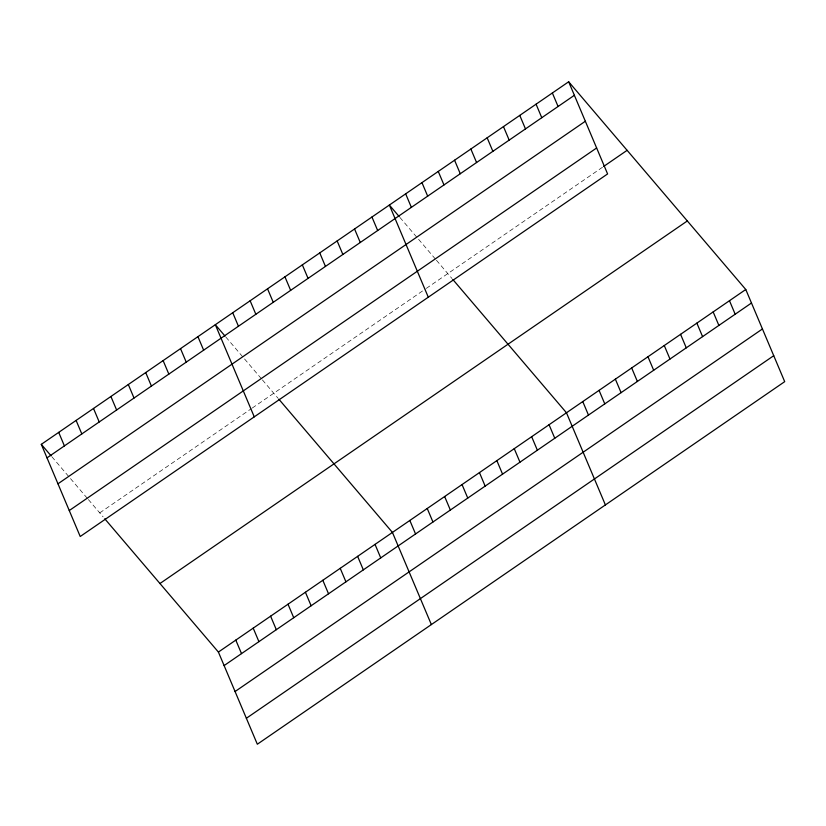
<?xml version="1.0" encoding="UTF-8"?>
<svg xmlns="http://www.w3.org/2000/svg" width="826" height="826" viewBox="0 0 826 826"><rect width="100%" height="100%" fill="white"/><g stroke="black" fill="none" stroke-linecap="round" stroke-linejoin="round"><path stroke-width="0.62" stroke-dasharray="4.13 3.1" d="M99.739 512.894L251.259 408.736M252.281 408.023L425.287 289.079M426.309 288.377L602.66 167.141M399.918 217.434L416.965 237.423M418.586 239.323L435.632 259.323M436.448 260.273L451.987 278.507M225.88 337.08L242.927 357.069M244.558 358.98L261.605 378.969M262.41 379.919L277.959 398.153M51.852 456.726L68.899 476.716M70.52 478.626L87.566 498.615M88.382 499.565L103.085 516.818"/><path stroke-width="1.24" d="M568.67 81.774L607.595 173.935L80.225 536.497L41.3 444.347L568.67 81.774L745.775 289.503L784.7 381.653L257.33 744.226L218.405 652.065L104.757 518.78M47.01 457.862L574.38 95.289M57.965 483.809L585.345 121.246M69.26 510.551L596.63 147.978M603.682 166.439L627.11 150.332M159.955 583.517L687.325 220.955M218.405 652.065L745.775 289.503M224.114 665.58L751.484 303.008M235.069 691.527L762.439 328.965M246.365 718.269L773.735 355.696M399.103 216.474L389.366 205.054L428.291 297.205M452.824 279.487L566.471 412.773L605.396 504.923M225.075 336.12L215.328 324.701L254.263 416.851M278.796 399.134L392.433 532.419L431.358 624.57M41.3 444.347L51.036 455.776M729.472 300.705L735.181 314.221M713.168 311.918L718.878 325.423M696.876 323.121L702.575 336.626M680.572 334.324L686.282 347.839M664.269 345.536L669.979 359.042M552.367 92.987L558.077 106.492M647.966 356.739L653.676 370.255M536.074 104.19L541.773 117.705M631.673 367.942L637.373 381.457M519.771 115.403L525.481 128.908M615.37 379.155L621.08 392.66M503.468 126.605L509.177 140.121M599.067 390.357L604.777 403.873M487.164 137.808L492.874 151.323M582.764 401.57L588.473 415.075M470.872 149.021L476.571 162.526M454.568 160.223L460.278 173.739M549.063 424.74L554.773 438.245M438.265 171.436L443.975 184.941M531.665 436.706L537.365 450.211M421.962 182.639L427.672 196.154M514.257 448.673L519.967 462.178M405.669 193.842L411.369 207.357M496.86 460.629L502.559 474.145M371.958 217.021L377.668 230.526M479.452 472.596L485.161 486.111M354.56 228.978L360.27 242.493M462.044 484.563L467.753 498.078M337.153 240.944L342.862 254.46M444.646 496.529L450.356 510.034M319.755 252.911L325.454 266.426M427.238 508.496L432.948 522.001M302.347 264.878L308.057 278.383M409.841 520.452L415.55 533.968M284.949 276.844L290.649 290.349M267.541 288.811L273.251 302.316M375.035 544.386L380.734 557.901M250.144 300.767L255.843 314.283M357.627 556.352L363.337 569.857M232.736 312.734L238.446 326.249M340.229 568.319L345.929 581.824M322.821 580.286L328.531 593.791M197.93 336.667L203.64 350.172M305.424 592.242L311.123 605.757M180.522 348.634L186.232 362.139M288.016 604.209L293.726 617.724M163.125 360.59L168.834 374.106M270.608 616.175L276.318 629.691M145.717 372.557L151.426 386.072M253.21 628.142L258.92 641.647M128.319 384.524L134.019 398.039M235.802 640.109L241.512 653.614M110.911 396.49L116.621 409.995M93.514 408.457L99.213 421.962M76.106 420.424L81.815 433.929M58.708 432.38L64.407 445.895"/></g></svg>
